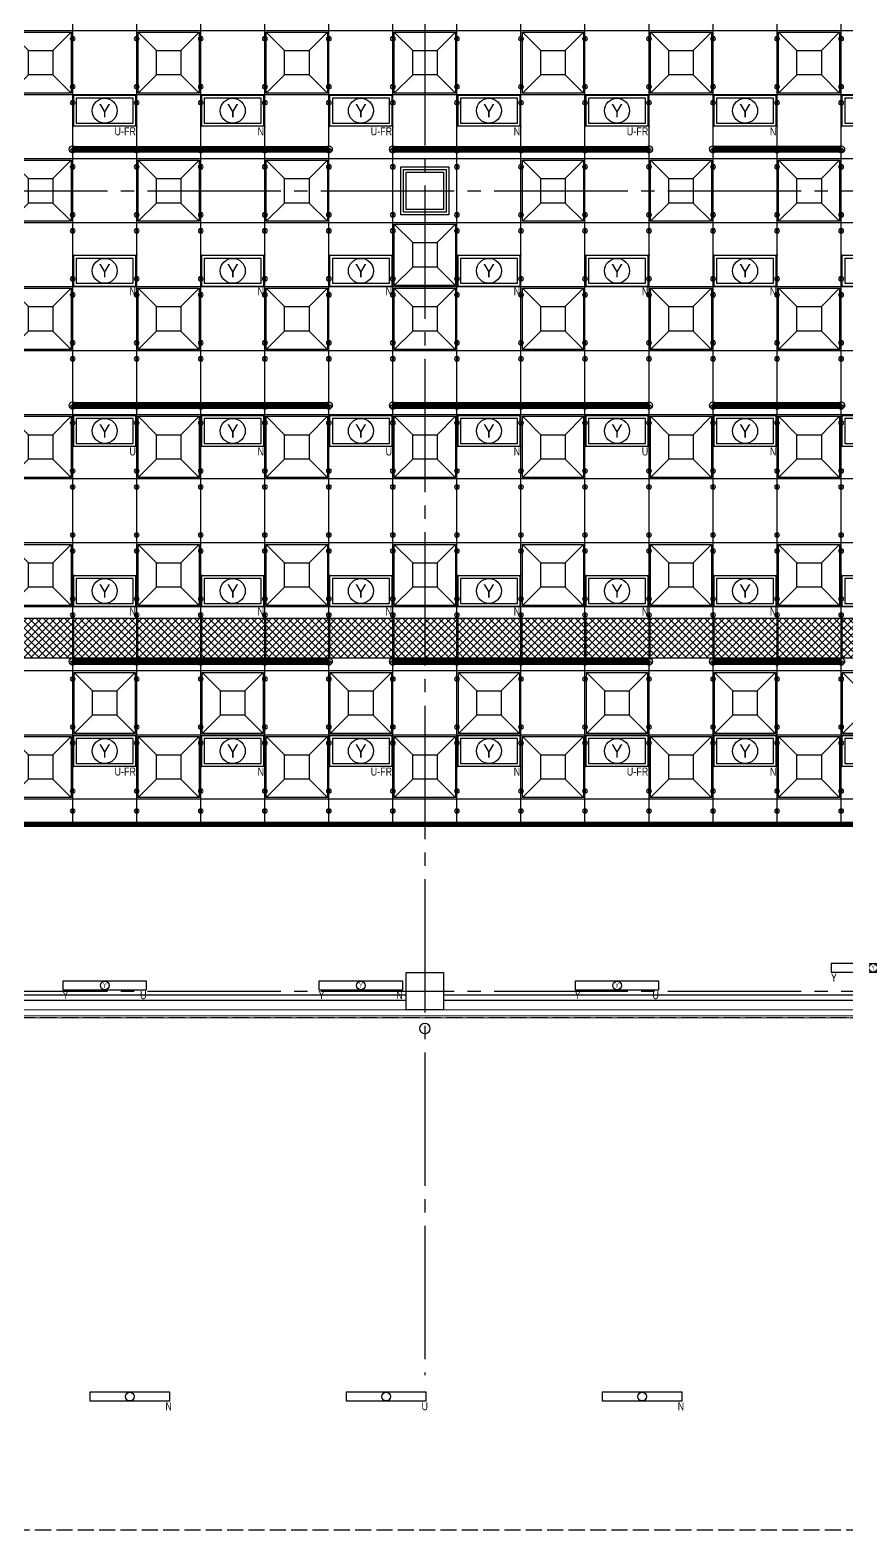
# Model space of a CAD drawing. Extents: x -17313 to 41501, y -1010 to 11880.
# Drawn here: x 9460 to 10991, y -1010 to 1801 of the extents above; entities that cross this region are included whole.
import ezdxf
from ezdxf.enums import TextEntityAlignment as Align

# ---------------------------------------------------------------- set-up
doc = ezdxf.new("R2010")
doc.units = 0
doc.header["$LTSCALE"] = 100
doc.linetypes.add('X-S-FAB-L10$0$COL-CEN-LIN', pattern=[3.25, 2.5, -0.25, 0.25, -0.25])
doc.linetypes.add('X-S-FAB-L10$0$HIDDEN', pattern=[0.4, 0.3, -0.1])
for name, color, linetype in [('0-xref', 8, 'Continuous'), ('188K-SM-03-F10-ARCH-CEIL-Y2257103$0$K-CEIL-4.2', 8, 'Continuous'), ('188K-SM-03-F10-ARCH-CEIL-Y2257103$0$K-CEIL-4.2-AREA', 8, 'Continuous'), ('188K-SM-03-F10-ARCH-PA-Y2257103$0$K-P1S-4.2-單抗', 53, 'Continuous'), ('188K-SM-03-F10-ARCH-PA-Y2257103$0$K-岩棉 2hr 7.5-非抗', 53, 'Continuous'), ('188K-SM-06-F10-ELEC-LIGHT-Y2257103$0$E-LIGHT(W)-N', 253, 'Continuous'), ('188K-SM-06-F10-ELEC-LIGHT-Y2257103$0$E-LIGHT(W)-U XLPE', 253, 'Continuous'), ('188K-SM-06-F10-ELEC-LIGHT-Y2257103$0$E-LIGHT(Y)-N', 253, 'Continuous'), ('188K-SM-06-F10-ELEC-LIGHT-Y2257103$0$E-LIGHT(Y)-U FR', 253, 'Continuous'), ('188K-SM-06-F10-ELEC-LIGHT-Y2257103$0$E-LIGHT(Y)-U XLPE', 253, 'Continuous'), ('188K-SM-06-F10-HVAC-FFU-Y2257103$0$AC-FFU-ULPA+化學濾網-', 254, 'Continuous'), ('188K-SM-07-F15-ARCH-CATW-Y2257103$0$K-安全母索', 6, 'Continuous'), ('188K-SM-07-F15-ARCH-CATW-Y2257103$0$K-扶手', 160, 'Continuous'), ('188K-SM-07-F15-ARCH-CATW-Y2257103$0$K-貓道板-主走道', 171, 'Continuous'), ('X-S-FAB-L10$0$0-DIM-TXT', 8, 'Continuous'), ('X-S-FAB-L10$0$A-OBJE-MEP', 8, 'Continuous'), ('X-S-FAB-L10$0$A-WALL-EX', 8, 'Continuous'), ('X-S-FAB-L10$0$BLOCK', 8, 'Continuous'), ('X-S-FAB-L10$0$CCL', 8, 'X-S-FAB-L10$0$COL-CEN-LIN'), ('X-S-FAB-L10$0$COL-S', 8, 'Continuous'), ('X-S-FAB-L10$0$HID', 8, 'X-S-FAB-L10$0$HIDDEN')]:
    doc.layers.add(name, color=color, linetype=linetype)
doc.layers.add('188K-SM-03-F10-ARCH-CEIL-Y2257103$0$K-吊點-標準', color=8, linetype='Continuous', lineweight=9)
doc.layers.add('188K-SM-06-F10-ELEC-LIGHT-Y2257103$0$Defpoints-CAS', color=253, linetype='Continuous', plot=False)
doc.styles.add('188K-SM-06-F10-ELEC-LIGHT-Y2257103$0$AE', font='isocp.shx', dxfattribs={"bigfont": 'chineset.shx'})
doc.styles.add('188K-SM-06-F10-ELEC-LIGHT-Y2257103$0$Standard', font='arial.ttf')
doc.styles.add('188K-SM-06-F10-ELEC-LIGHT-Y2257103$0$xCI-5-F20-03-燈具$0$Standard', font='')
doc.styles.add('X-S-FAB-L10$0$CHINA', font='simplex.shx', dxfattribs={"width": 0.75, "bigfont": 'chineset.shx'})
doc.styles.add('X-S-FAB-L10$0$Standard', font='', dxfattribs={"width": 0.8})
doc.styles.add('X-S-FAB-L10$0$TG_NOTE_TEXT', font='simplex.shx', dxfattribs={"width": 0.75, "bigfont": 'chineset.shx'})
doc.styles.get('188K-SM-06-F10-ELEC-LIGHT-Y2257103$0$xCI-5-F20-03-燈具$0$Standard').set_extended_font_data('PMingLiU')
doc.styles.get('X-S-FAB-L10$0$Standard').set_extended_font_data('Microsoft JhengHei')
doc.linetypes.add('188K-SM-07-F15-ARCH-CATW-Y2257103$0$FENCELINE1', pattern='A,6.35,-2.54,[133,ltypeshp.shx,S=2.54,R=0,X=-2.54,Y=0],-2.54,25.4', length=36.83)

# ---------------------------------------------------------------- blocks, each defined once
blk = doc.blocks.new('X-S-FAB-L10$0$FAB2-L05')
at = {"layer": 'X-S-FAB-L10$0$CCL'}
for p, q in [((-15960, 11005), (-15960, 0)), ((-26880, 2220), (1210, 2220)), ((-26880, 720), (1210, 720))]:
    blk.add_line(p, q, dxfattribs=at)
at = {"layer": 'X-S-FAB-L10$0$COL-S'}
for points in [[(-15995, 2255), (-15925, 2255), (-15925, 2185), (-15995, 2185)], [(-15995, 755), (-15925, 755), (-15925, 685), (-15995, 685)]]:
    blk.add_lwpolyline(points, close=True, dxfattribs=at)
blk = doc.blocks.new('X-S-FAB-L10')
at = {"layer": 'X-S-FAB-L10$0$A-OBJE-MEP', "lineweight": 0, "flags": 128}
blk.add_lwpolyline([(10209.5, -70, 1), (10190.5, -70, 1)], format="xyb", close=True, dxfattribs=at)
at = {"layer": 'X-S-FAB-L10$0$A-OBJE-MEP', "lineweight": 0}
blk.add_circle((10200, -70), 10, dxfattribs=at)
at = {"layer": 'X-S-FAB-L10$0$A-WALL-EX', "lineweight": 0}
blk.add_line((12670, -46.5), (7705, -46.5), dxfattribs=at)
at = {"layer": 'X-S-FAB-L10$0$A-WALL-EX', "lineweight": 0, "flags": 128}
for points in [[(12673.5, -35), (7705, -35)], [(7705, -50), (12670, -50)], [(7705, -50), (12670, -50)], [(7705, -50), (12670, -50)], [(7705, -50), (12670, -50)], [(7705, -50), (12670, -50)], [(7705, -50), (12670, -50)], [(7705, -50), (12670, -50)], [(7705, -50), (12670, -50)]]:
    blk.add_lwpolyline(points, dxfattribs=at)
at = {"layer": 'X-S-FAB-L10$0$COL-S'}
for p, q in [((10165, 1535), (10235, 1535)), ((10165, 1465), (10165, 1535)), ((10235, 1535), (10235, 1465)), ((10235, 1465), (10165, 1465)), ((10165, 35), (10235, 35)), ((10165, -35), (10165, 35)), ((10235, 35), (10235, -35)), ((10235, -35), (10165, -35))]:
    blk.add_line(p, q, dxfattribs=at)
at = {"layer": 'X-S-FAB-L10$0$HID'}
for p, q in [((12670, -50), (7705, -50)), ((2509.4, -1010), (17209, -1010))]:
    blk.add_line(p, q, dxfattribs=at)
at = {"layer": 'X-S-FAB-L10$0$BLOCK'}
blk.add_blockref('X-S-FAB-L10$0$FAB2-L05', (26160, -720), dxfattribs=at)
at = {"style": 'X-S-FAB-L10$0$TG_NOTE_TEXT', "width": 0.5, "flags": 1}
for p in [(7463.3, 9020), (18268.3, 8649), (11197.8, 4800.2), (16485.8, 4800.2), (25420.3, 2635), (13360, 320, 0), (7463.3, -33.3)]:
    blk.add_attdef('WH', text='', height=20, dxfattribs=at).set_placement(p, align=Align.BOTTOM_LEFT)
at = {"width": 0.5}
for style, p in [('X-S-FAB-L10$0$TG_NOTE_TEXT', (7585, 9020)), ('X-S-FAB-L10$0$TG_NOTE_TEXT', (18390, 8649)), ('X-S-FAB-L10$0$TG_NOTE_TEXT', (11117.5, 4813.5)), ('X-S-FAB-L10$0$TG_NOTE_TEXT', (16607.5, 4813.5)), ('X-S-FAB-L10$0$TG_NOTE_TEXT', (25350, 2635)), ('X-S-FAB-L10$0$Standard', (13129.4, 325, 0)), ('X-S-FAB-L10$0$TG_NOTE_TEXT', (7585, -20))]:
    blk.add_attdef('DESC', text='', height=10, dxfattribs=dict(at, style=style)).set_placement(p, align=Align.BOTTOM_LEFT)
for tag, style, p in [('TYPE', 'X-S-FAB-L10$0$TG_NOTE_TEXT', (7619.3, 9020)), ('NO', 'X-S-FAB-L10$0$TG_NOTE_TEXT', (7650.1, 9020)), ('TYPE', 'X-S-FAB-L10$0$TG_NOTE_TEXT', (18424.2, 8649)), ('NO', 'X-S-FAB-L10$0$TG_NOTE_TEXT', (18455, 8649)), ('NO', 'X-S-FAB-L10$0$TG_NOTE_TEXT', (11088.6, 4813.5)), ('TYPE', 'X-S-FAB-L10$0$TG_NOTE_TEXT', (11151.8, 4813.5)), ('TYPE', 'X-S-FAB-L10$0$TG_NOTE_TEXT', (16641.8, 4813.5)), ('NO', 'X-S-FAB-L10$0$TG_NOTE_TEXT', (16672.6, 4813.5)), ('NO', 'X-S-FAB-L10$0$TG_NOTE_TEXT', (25313, 2635)), ('TYPE', 'X-S-FAB-L10$0$TG_NOTE_TEXT', (25350, 2635)), ('NO', 'X-S-FAB-L10$0$Standard', (13100, 320, 0)), ('TYPE', 'X-S-FAB-L10$0$Standard', (13129.4, 320, 0)), ('TYPE', 'X-S-FAB-L10$0$TG_NOTE_TEXT', (7619.3, -20)), ('NO', 'X-S-FAB-L10$0$TG_NOTE_TEXT', (7650.1, -20))]:
    blk.add_attdef(tag, text='', height=10, dxfattribs=dict(at, style=style)).set_placement(p, align=Align.BOTTOM_RIGHT)
at = {"style": 'X-S-FAB-L10$0$TG_NOTE_TEXT', "width": 0.5, "flags": 1}
for rotation, p in [(180, (43, 7480)), (180, (943, 7480)), (90, (24310, 3717.8)), (270, (17080, 1711.7))]:
    blk.add_attdef('WH', text='', height=20, rotation=rotation, dxfattribs=at).set_placement(p, align=Align.BOTTOM_LEFT)
at = {"width": 0.5}
for rotation, style, p in [(180, 'X-S-FAB-L10$0$Standard', (317.6, 7480)), (180, 'X-S-FAB-L10$0$Standard', (1217.6, 7480)), (90, 'X-S-FAB-L10$0$TG_NOTE_TEXT', (24310, 3647.5)), (270, 'X-S-FAB-L10$0$TG_NOTE_TEXT', (17080, 1605))]:
    blk.add_attdef('DESC', text='', height=10, rotation=rotation, dxfattribs=dict(at, style=style)).set_placement(p, align=Align.BOTTOM_LEFT)
for tag, rotation, style, p in [('TYPE', 180, 'X-S-FAB-L10$0$Standard', (317.6, 7480)), ('NO', 180, 'X-S-FAB-L10$0$Standard', (347, 7480)), ('TYPE', 180, 'X-S-FAB-L10$0$Standard', (1217.6, 7480)), ('NO', 180, 'X-S-FAB-L10$0$Standard', (1247, 7480)), ('TYPE', 90, 'X-S-FAB-L10$0$TG_NOTE_TEXT', (24310, 3647.5)), ('NO', 90, 'X-S-FAB-L10$0$TG_NOTE_TEXT', (24310, 3610.5)), ('TYPE', 270, 'X-S-FAB-L10$0$TG_NOTE_TEXT', (17080, 1605)), ('NO', 270, 'X-S-FAB-L10$0$TG_NOTE_TEXT', (17080, 1573))]:
    blk.add_attdef(tag, text='', height=10, rotation=rotation, dxfattribs=dict(at, style=style)).set_placement(p, align=Align.BOTTOM_RIGHT)
at = {"layer": 'X-S-FAB-L10$0$0-DIM-TXT', "style": 'X-S-FAB-L10$0$CHINA', "width": 0.75}
for p in [(667.4, 7855.1, -2689.4), (22627.4, 6728.8), (25644.7, 6728.8), (24778.8, 5569.1), (1118.3, 4980), (417.8, 4594.6), (23874.8, 4355), (22927.4, 4330.1), (23749.9, 3901.4), (417.8, 3765.2), (1118.3, 3730), (417.8, 3115.8), (536.9, 2227.8), (16909, 1782.7), (888.4, 880.5), (16977.4, 750), (18878.8, 750), (25641.2, 553.2), (21364, 526.9)]:
    blk.add_attdef('HIG', text='', height=80, dxfattribs=at).set_placement(p, align=Align.MIDDLE_LEFT)
blk = doc.blocks.new('188K-SM-03-F10-ARCH-CEIL-Y2257103$0$A$C2CA95053')
h = blk.add_hatch(color=256)
edge = h.paths.add_edge_path()
edge.add_arc((0, 0), 0.5, 0, 360)
for p, q in [((3.2, 3.2), (-3.2, -3.2)), ((3.2, -3.2), (-3.2, 3.2))]:
    blk.add_line(p, q)
blk.add_lwpolyline([(-1.6, 2.5), (-1.6, -2.5), (1.6, -2.5), (1.6, 2.5)], close=True)
for radius in [4.5, 0.5]:
    blk.add_circle((0, 0), radius)
blk = doc.blocks.new('188K-SM-03-F10-ARCH-CEIL-Y2257103$0$天花板吊點-附調整片 - 3_8_螺桿吊架 100 mm 高調整片-V1-1FL')
blk.add_blockref('188K-SM-03-F10-ARCH-CEIL-Y2257103$0$A$C2CA95053', (0, 0))
blk = doc.blocks.new('188K-SM-03-F10-ARCH-CEIL-Y2257103')
at = {"layer": '188K-SM-03-F10-ARCH-CEIL-Y2257103$0$K-CEIL-4.2'}
for p, q in [((9540, 312.7), (9540, 8632.2)), ((9660, 312.7), (9660, 8632.2)), ((9780, 312.7), (9780, 8632.2)), ((9900, 312.7), (9900, 8632.2)), ((10020, 312.7), (10020, 8632.2)), ((10140, 312.7), (10140, 8632.2)), ((10260, 312.7), (10260, 8632.2)), ((10380, 312.7), (10380, 8632.2)), ((10500, 312.7), (10500, 8632.2)), ((10620, 312.7), (10620, 8632.2)), ((10740, 312.7), (10740, 8632.2)), ((10860, 312.7), (10860, 8632.2)), ((10980, 312.7), (10980, 8632.2)), ((16747.2, 1800), (1847.7, 1800)), ((16747.2, 1680), (1847.7, 1680)), ((16747.2, 1560), (1847.7, 1560)), ((16747.2, 1440), (1847.7, 1440)), ((16747.2, 1320), (1847.7, 1320)), ((16747.2, 1200), (1847.7, 1200)), ((16747.2, 1080), (1847.7, 1080)), ((16747.2, 960), (1847.7, 960)), ((16747.2, 840), (1847.7, 840)), ((16747.2, 720), (1847.7, 720)), ((16747.2, 600), (1847.7, 600)), ((16747.2, 480), (1847.7, 480)), ((16747.2, 360), (1847.7, 360))]:
    blk.add_line(p, q, dxfattribs=at)
at = {"layer": '188K-SM-03-F10-ARCH-CEIL-Y2257103$0$K-CEIL-4.2-AREA', "elevation": 0}
blk.add_lwpolyline([(24297.2, 2067.7), (16747.2, 2067.7), (16747.2, 312.7), (14882.2, 312.7), (14882.2, 42.7), (14157.7, 42.7), (14157.7, 312.7), (1847.7, 312.7), (1847.7, 8305.8), (1767.7, 8305.8), (1767.7, 8632.2), (17592.2, 8632.2), (17592.2, 8626.2), (18934.7, 8626.2), (18934.7, 8592.2), (19317.2, 8592.2), (19317.2, 7537.7), (19282.2, 7537.7), (19282.2, 7462.2), (19317.2, 7462.2), (19317.2, 7317.2), (21180, 7317.2)], dxfattribs=at)
at = {"layer": '188K-SM-03-F10-ARCH-CEIL-Y2257103$0$K-CEIL-4.2-AREA'}
blk.add_lwpolyline([(10165, 1535), (10235, 1535), (10235, 1465), (10165, 1465)], close=True, dxfattribs=at)
at = {"layer": '188K-SM-03-F10-ARCH-CEIL-Y2257103$0$K-吊點-標準', "color": 170, "lineweight": 18, "rotation": 179.9999999999997}
for p in [(9540, 1785), (9660, 1785), (9780, 1785), (9900, 1785), (10020, 1785), (10140, 1785), (10260, 1785), (10380, 1785), (10500, 1785), (10620, 1785), (10740, 1785), (10860, 1785), (10980, 1785), (9540, 1695), (9660, 1695), (9780, 1695), (9900, 1695), (10020, 1695), (10140, 1695), (10260, 1695), (10380, 1695), (10500, 1695), (10620, 1695), (10740, 1695), (10860, 1695), (10980, 1695), (9540, 1665), (9660, 1665), (9780, 1665), (9900, 1665), (10020, 1665), (10140, 1665), (10260, 1665), (10380, 1665), (10500, 1665), (10620, 1665), (10740, 1665), (10860, 1665), (10980, 1665), (9540, 1575), (9660, 1575), (9780, 1575), (9900, 1575), (10020, 1575), (10140, 1575), (10260, 1575), (10380, 1575), (10500, 1575), (10620, 1575), (10740, 1575), (10860, 1575), (10980, 1575), (9540, 1545), (9660, 1545), (9780, 1545), (9900, 1545), (10020, 1545), (10140, 1545), (10260, 1545), (10380, 1545), (10500, 1545), (10620, 1545), (10740, 1545), (10860, 1545), (10980, 1545), (9540, 1455), (9660, 1455), (9780, 1455), (9900, 1455), (10020, 1455), (10140, 1455), (10260, 1455), (10380, 1455), (10500, 1455), (10620, 1455), (10740, 1455), (10860, 1455), (10980, 1455), (9540, 1425), (9660, 1425), (9780, 1425), (9900, 1425), (10020, 1425), (10140, 1425), (10260, 1425), (10380, 1425), (10500, 1425), (10620, 1425), (10740, 1425), (10860, 1425), (10980, 1425), (9540, 1335), (9660, 1335), (9780, 1335), (9900, 1335), (10020, 1335), (10140, 1335), (10260, 1335), (10380, 1335), (10500, 1335), (10620, 1335), (10740, 1335), (10860, 1335), (10980, 1335), (9540, 1305), (9660, 1305), (9780, 1305), (9900, 1305), (10020, 1305), (10140, 1305), (10260, 1305), (10380, 1305), (10500, 1305), (10620, 1305), (10740, 1305), (10860, 1305), (10980, 1305), (9540, 1215), (9660, 1215), (9780, 1215), (9900, 1215), (10020, 1215), (10140, 1215), (10260, 1215), (10380, 1215), (10500, 1215), (10620, 1215), (10740, 1215), (10860, 1215), (10980, 1215), (9540, 1185), (9660, 1185), (9780, 1185), (9900, 1185), (10020, 1185), (10140, 1185), (10260, 1185), (10380, 1185), (10500, 1185), (10620, 1185), (10740, 1185), (10860, 1185), (10980, 1185), (9540, 1095), (9660, 1095), (9780, 1095), (9900, 1095), (10020, 1095), (10140, 1095), (10260, 1095), (10380, 1095), (10500, 1095), (10620, 1095), (10740, 1095), (10860, 1095), (10980, 1095), (9540, 1065), (9660, 1065), (9780, 1065), (9900, 1065), (10020, 1065), (10140, 1065), (10260, 1065), (10380, 1065), (10500, 1065), (10620, 1065), (10740, 1065), (10860, 1065), (10980, 1065), (9540, 975), (9660, 975), (9780, 975), (9900, 975), (10020, 975), (10140, 975), (10260, 975), (10380, 975), (10500, 975), (10620, 975), (10740, 975), (10860, 975), (10980, 975), (9540, 945), (9660, 945), (9780, 945), (9900, 945), (10020, 945), (10140, 945), (10260, 945), (10380, 945), (10500, 945), (10620, 945), (10740, 945), (10860, 945), (10980, 945), (9540, 855), (9660, 855), (9780, 855), (9900, 855), (10020, 855), (10140, 855), (10260, 855), (10380, 855), (10500, 855), (10620, 855), (10740, 855), (10860, 855), (10980, 855), (9540, 825), (9660, 825), (9780, 825), (9900, 825), (10020, 825), (10140, 825), (10260, 825), (10380, 825), (10500, 825), (10620, 825), (10740, 825), (10860, 825), (10980, 825), (9540, 735), (9660, 735), (9780, 735), (9900, 735), (10020, 735), (10140, 735), (10260, 735), (10380, 735), (10500, 735), (10620, 735), (10740, 735), (10860, 735), (10980, 735), (9540, 705), (9660, 705), (9780, 705), (9900, 705), (10020, 705), (10140, 705), (10260, 705), (10380, 705), (10500, 705), (10620, 705), (10740, 705), (10860, 705), (10980, 705), (9540, 615), (9660, 615), (9780, 615), (9900, 615), (10020, 615), (10140, 615), (10260, 615), (10380, 615), (10500, 615), (10620, 615), (10740, 615), (10860, 615), (10980, 615), (9540, 585), (9660, 585), (9780, 585), (9900, 585), (10020, 585), (10140, 585), (10260, 585), (10380, 585), (10500, 585), (10620, 585), (10740, 585), (10860, 585), (10980, 585), (9540, 495), (9660, 495), (9780, 495), (9900, 495), (10020, 495), (10140, 495), (10260, 495), (10380, 495), (10500, 495), (10620, 495), (10740, 495), (10860, 495), (10980, 495), (9540, 465), (9660, 465), (9780, 465), (9900, 465), (10020, 465), (10140, 465), (10260, 465), (10380, 465), (10500, 465), (10620, 465), (10740, 465), (10860, 465), (10980, 465), (9540, 375), (9660, 375), (9780, 375), (9900, 375), (10020, 375), (10140, 375), (10260, 375), (10380, 375), (10500, 375), (10620, 375), (10740, 375), (10860, 375), (10980, 375), (9540, 337.7, 0), (9660, 337.7, 0), (9780, 337.7, 0), (9900, 337.7, 0), (10020, 337.7, 0), (10140, 337.7, 0), (10260, 337.7, 0), (10380, 337.7, 0), (10500, 337.7, 0), (10620, 337.7, 0), (10740, 337.7, 0), (10860, 337.7, 0), (10980, 337.7, 0)]:
    blk.add_blockref('188K-SM-03-F10-ARCH-CEIL-Y2257103$0$天花板吊點-附調整片 - 3_8_螺桿吊架 100 mm 高調整片-V1-1FL', p, dxfattribs=at)
blk = doc.blocks.new('188K-SM-06-F10-HVAC-FFU-Y2257103$0$H-FFU-ULPA+化濾')
for p, q in [((-82.9, 82.9), (-117.2, 117.3)), ((-37.1, 82.9), (-2.7, 117.3)), ((-117.2, 2.8), (-82.9, 37.1)), ((-2.7, 2.8), (-37.1, 37.1))]:
    blk.add_line(p, q)
for points in [[(-2.7, 2.8), (-2.7, 117.3), (-117.2, 117.3), (-117.2, 2.8)], [(-37.1, 37.1), (-37.1, 82.9), (-82.9, 82.9), (-82.9, 37.1)]]:
    blk.add_lwpolyline(points, close=True)
blk = doc.blocks.new('188K-SM-06-F10-HVAC-FFU-Y2257103')
at = {"layer": '188K-SM-06-F10-HVAC-FFU-Y2257103$0$AC-FFU-ULPA+化學濾網-', "xscale": -1}
for p in [(9420, 1680), (9660, 1680), (9900, 1680), (10140, 1680), (10380, 1680), (10620, 1680), (10860, 1680), (9420, 1440), (9660, 1440), (9900, 1440), (10380, 1440), (10620, 1440), (10860, 1440), (10140, 1320), (9420, 1200), (9660, 1200), (9900, 1200), (10140, 1200), (10380, 1200), (10620, 1200), (10860, 1200), (9420, 960), (9660, 960), (9900, 960), (10140, 960), (10380, 960), (10620, 960), (10860, 960), (9420, 720), (9660, 720), (9900, 720), (10140, 720), (10380, 720), (10620, 720), (10860, 720), (9540, 480), (9780, 480), (10020, 480), (10260, 480), (10500, 480), (10740, 480), (10980, 480), (9420, 360), (9660, 360), (9900, 360), (10140, 360), (10380, 360), (10620, 360), (10860, 360)]:
    blk.add_blockref('188K-SM-06-F10-HVAC-FFU-Y2257103$0$H-FFU-ULPA+化濾', p, dxfattribs=at)
blk = doc.blocks.new('188K-SM-06-F10-ELEC-LIGHT-Y2257103$0$防塵防水燈(黃光)-CAS')
at = {"ltscale": 600}
blk.add_lwpolyline([(-78.5, -8.1), (78.5, -8.1), (78.5, 8.1), (-78.5, 8.1)], close=True, dxfattribs=at)
blk.add_circle((0, 0), 8.1, dxfattribs=at)
at = {"style": '188K-SM-06-F10-ELEC-LIGHT-Y2257103$0$AE', "width": 0.7}
blk.add_text('Y', height=10, dxfattribs=at).set_placement((0, 0), align=Align.MIDDLE)
at = {"style": '188K-SM-06-F10-ELEC-LIGHT-Y2257103$0$Standard', "width": 0.8}
for s, p in [('Y', (-68, -18.1)), ('N', (78.5, -18.1))]:
    blk.add_text(s, height=15, dxfattribs=at).set_placement(p, align=Align.MIDDLE_RIGHT)
blk = doc.blocks.new('*U334')
at = {"ltscale": 600}
blk.add_lwpolyline([(-78.5, -8.1), (78.5, -8.1), (78.5, 8.1), (-78.5, 8.1)], close=True, dxfattribs=at)
blk.add_circle((0, 0), 8.1, dxfattribs=at)
at = {"style": '188K-SM-06-F10-ELEC-LIGHT-Y2257103$0$AE', "width": 0.7}
blk.add_text('Y', height=10, dxfattribs=at).set_placement((0, 0), align=Align.MIDDLE)
at = {"style": '188K-SM-06-F10-ELEC-LIGHT-Y2257103$0$Standard', "width": 0.8}
for s, p in [('Y', (-68, -18.1)), ('U', (78.5, -18.1))]:
    blk.add_text(s, height=15, dxfattribs=at).set_placement(p, align=Align.MIDDLE_RIGHT)
blk = doc.blocks.new('*U261')
at = {"ltscale": 600}
blk.add_lwpolyline([(75, 8.1), (-75, 8.1), (-75, -8.1), (75, -8.1)], close=True, dxfattribs=at)
blk.add_circle((0, 0), 8.1, dxfattribs=at)
at = {"style": '188K-SM-06-F10-ELEC-LIGHT-Y2257103$0$Standard', "width": 0.8}
blk.add_text('N', height=15, rotation=360, dxfattribs=at).set_placement((78.5, -18.1), align=Align.MIDDLE_RIGHT)
blk = doc.blocks.new('*U262')
at = {"ltscale": 600}
blk.add_lwpolyline([(-75, -8.1), (75, -8.1), (75, 8.1), (-75, 8.1)], close=True, dxfattribs=at)
blk.add_circle((0, 0), 8.1, dxfattribs=at)
at = {"style": '188K-SM-06-F10-ELEC-LIGHT-Y2257103$0$Standard', "width": 0.8}
blk.add_text('U', height=15, rotation=360, dxfattribs=at).set_placement((78.5, -18.1), align=Align.MIDDLE_RIGHT)
blk = doc.blocks.new('*U247')
for p, q in [((58.5, 28.5), (-58.5, 28.5)), ((-58.5, 28.5), (-58.5, -28.5)), ((58.5, -28.5), (58.5, 28.5)), ((53.4, 23.4), (-53.4, 23.4)), ((-53.4, 23.4), (-53.4, -23.4)), ((53.4, -23.4), (53.4, 23.4)), ((-53.4, -23.4), (53.4, -23.4)), ((-58.5, -28.5), (58.5, -28.5))]:
    blk.add_line(p, q)
blk.add_circle((0, 0), 23.4)
at = {"layer": '188K-SM-06-F10-ELEC-LIGHT-Y2257103$0$Defpoints-CAS'}
for p in [(-60, 30), (-60, 30), (60, 30), (-60, -30), (60, -30)]:
    blk.add_point(p, dxfattribs=at)
at = {"style": '188K-SM-06-F10-ELEC-LIGHT-Y2257103$0$xCI-5-F20-03-燈具$0$Standard'}
blk.add_text('Y', height=25, dxfattribs=at).set_placement((0, 0), align=Align.MIDDLE)
at = {"style": '188K-SM-06-F10-ELEC-LIGHT-Y2257103$0$Standard', "width": 0.8}
blk.add_text('U-FR', height=15, rotation=360, dxfattribs=at).set_placement((58.5, -38.5), align=Align.MIDDLE_RIGHT)
blk = doc.blocks.new('188K-SM-06-F10-ELEC-LIGHT-Y2257103$0$背掀式無塵室燈具(黃光)-CAS')
at = {"color": 0}
for p, q in [((53.4, 23.4), (-53.4, 23.4)), ((-53.4, 23.4), (-53.4, -23.4)), ((53.4, -23.4), (53.4, 23.4)), ((-53.4, -23.4), (53.4, -23.4))]:
    blk.add_line(p, q, dxfattribs=at)
blk.add_lwpolyline([(-58.5, -28.5), (58.5, -28.5), (58.5, 28.5), (-58.5, 28.5)], close=True, dxfattribs=at)
blk.add_circle((0, 0), 23.4, dxfattribs=at)
at = {"layer": '188K-SM-06-F10-ELEC-LIGHT-Y2257103$0$Defpoints-CAS'}
for p in [(-60, 30), (-60, 30), (60, 30), (-60, -30), (60, -30)]:
    blk.add_point(p, dxfattribs=at)
at = {"color": 0, "style": '188K-SM-06-F10-ELEC-LIGHT-Y2257103$0$xCI-5-F20-03-燈具$0$Standard'}
blk.add_text('Y', height=25, dxfattribs=at).set_placement((0, 0), align=Align.MIDDLE)
at = {"style": '188K-SM-06-F10-ELEC-LIGHT-Y2257103$0$Standard', "width": 0.8}
blk.add_text('N', height=15, rotation=360, dxfattribs=at).set_placement((58.5, -38.5), align=Align.MIDDLE_RIGHT)
blk = doc.blocks.new('*U246')
for p, q in [((58.5, 28.5), (-58.5, 28.5)), ((-58.5, 28.5), (-58.5, -28.5)), ((58.5, -28.5), (58.5, 28.5)), ((53.4, 23.4), (-53.4, 23.4)), ((-53.4, 23.4), (-53.4, -23.4)), ((53.4, -23.4), (53.4, 23.4)), ((-53.4, -23.4), (53.4, -23.4)), ((-58.5, -28.5), (58.5, -28.5))]:
    blk.add_line(p, q)
blk.add_circle((0, 0), 23.4)
at = {"layer": '188K-SM-06-F10-ELEC-LIGHT-Y2257103$0$Defpoints-CAS'}
for p in [(-60, 30), (-60, 30), (60, 30), (-60, -30), (60, -30)]:
    blk.add_point(p, dxfattribs=at)
at = {"style": '188K-SM-06-F10-ELEC-LIGHT-Y2257103$0$xCI-5-F20-03-燈具$0$Standard'}
blk.add_text('Y', height=25, dxfattribs=at).set_placement((0, 0), align=Align.MIDDLE)
at = {"style": '188K-SM-06-F10-ELEC-LIGHT-Y2257103$0$Standard', "width": 0.8}
blk.add_text('U', height=15, rotation=360, dxfattribs=at).set_placement((58.5, -38.5), align=Align.MIDDLE_RIGHT)
blk = doc.blocks.new('188K-SM-06-F10-ELEC-LIGHT-Y2257103')
at = {"layer": '188K-SM-06-F10-ELEC-LIGHT-Y2257103$0$E-LIGHT(W)-N'}
for p in [(9647.3, -760, 0), (10607.3, -760, 0)]:
    blk.add_blockref('*U261', p, dxfattribs=at)
at = {"layer": '188K-SM-06-F10-ELEC-LIGHT-Y2257103$0$E-LIGHT(W)-U XLPE'}
blk.add_blockref('*U262', (10127.3, -760, 0), dxfattribs=at)
at = {"layer": '188K-SM-06-F10-ELEC-LIGHT-Y2257103$0$E-LIGHT(Y)-N'}
for name, p in [('188K-SM-06-F10-ELEC-LIGHT-Y2257103$0$背掀式無塵室燈具(黃光)-CAS', (9840, 1650)), ('188K-SM-06-F10-ELEC-LIGHT-Y2257103$0$背掀式無塵室燈具(黃光)-CAS', (10320, 1650)), ('188K-SM-06-F10-ELEC-LIGHT-Y2257103$0$背掀式無塵室燈具(黃光)-CAS', (10800, 1650)), ('188K-SM-06-F10-ELEC-LIGHT-Y2257103$0$背掀式無塵室燈具(黃光)-CAS', (9600, 1350)), ('188K-SM-06-F10-ELEC-LIGHT-Y2257103$0$背掀式無塵室燈具(黃光)-CAS', (9840, 1350)), ('188K-SM-06-F10-ELEC-LIGHT-Y2257103$0$背掀式無塵室燈具(黃光)-CAS', (10080, 1350)), ('188K-SM-06-F10-ELEC-LIGHT-Y2257103$0$背掀式無塵室燈具(黃光)-CAS', (10320, 1350)), ('188K-SM-06-F10-ELEC-LIGHT-Y2257103$0$背掀式無塵室燈具(黃光)-CAS', (10560, 1350)), ('188K-SM-06-F10-ELEC-LIGHT-Y2257103$0$背掀式無塵室燈具(黃光)-CAS', (10800, 1350)), ('188K-SM-06-F10-ELEC-LIGHT-Y2257103$0$背掀式無塵室燈具(黃光)-CAS', (11040, 1350)), ('188K-SM-06-F10-ELEC-LIGHT-Y2257103$0$背掀式無塵室燈具(黃光)-CAS', (9840, 1050)), ('188K-SM-06-F10-ELEC-LIGHT-Y2257103$0$背掀式無塵室燈具(黃光)-CAS', (10320, 1050)), ('188K-SM-06-F10-ELEC-LIGHT-Y2257103$0$背掀式無塵室燈具(黃光)-CAS', (10800, 1050)), ('188K-SM-06-F10-ELEC-LIGHT-Y2257103$0$背掀式無塵室燈具(黃光)-CAS', (9600, 750)), ('188K-SM-06-F10-ELEC-LIGHT-Y2257103$0$背掀式無塵室燈具(黃光)-CAS', (9840, 750)), ('188K-SM-06-F10-ELEC-LIGHT-Y2257103$0$背掀式無塵室燈具(黃光)-CAS', (10080, 750)), ('188K-SM-06-F10-ELEC-LIGHT-Y2257103$0$背掀式無塵室燈具(黃光)-CAS', (10320, 750)), ('188K-SM-06-F10-ELEC-LIGHT-Y2257103$0$背掀式無塵室燈具(黃光)-CAS', (10560, 750)), ('188K-SM-06-F10-ELEC-LIGHT-Y2257103$0$背掀式無塵室燈具(黃光)-CAS', (10800, 750)), ('188K-SM-06-F10-ELEC-LIGHT-Y2257103$0$背掀式無塵室燈具(黃光)-CAS', (11040, 750)), ('188K-SM-06-F10-ELEC-LIGHT-Y2257103$0$背掀式無塵室燈具(黃光)-CAS', (9840, 450)), ('188K-SM-06-F10-ELEC-LIGHT-Y2257103$0$背掀式無塵室燈具(黃光)-CAS', (10320, 450)), ('188K-SM-06-F10-ELEC-LIGHT-Y2257103$0$背掀式無塵室燈具(黃光)-CAS', (10800, 450)), ('188K-SM-06-F10-ELEC-LIGHT-Y2257103$0$防塵防水燈(黃光)-CAS', (11040, 43.6, 0)), ('188K-SM-06-F10-ELEC-LIGHT-Y2257103$0$防塵防水燈(黃光)-CAS', (10080, 10.6, 0))]:
    blk.add_blockref(name, p, dxfattribs=at)
at = {"layer": '188K-SM-06-F10-ELEC-LIGHT-Y2257103$0$E-LIGHT(Y)-U FR'}
for p in [(9600, 1650), (10080, 1650), (10560, 1650), (11040, 1650), (9600, 450), (10080, 450), (10560, 450), (11040, 450)]:
    blk.add_blockref('*U247', p, dxfattribs=at)
at = {"layer": '188K-SM-06-F10-ELEC-LIGHT-Y2257103$0$E-LIGHT(Y)-U XLPE'}
for name, p in [('*U246', (9600, 1050)), ('*U246', (10080, 1050)), ('*U246', (10560, 1050)), ('*U246', (11040, 1050)), ('*U334', (9600, 10.6, 0)), ('*U334', (10560, 10.6, 0))]:
    blk.add_blockref(name, p, dxfattribs=at)
blk = doc.blocks.new('188K-SM-03-F10-ARCH-PA-Y2257103')
at = {"layer": '188K-SM-03-F10-ARCH-PA-Y2257103$0$K-P1S-4.2-單抗'}
for p, q in [((13115, 315, 0), (7525, 315, 0)), ((13115, 310, 0), (7525, 310, 0))]:
    blk.add_line(p, q, dxfattribs=at)
for points in [[(10155, 1545), (10245, 1545), (10245, 1455), (10155, 1455)], [(10160, 1540), (10240, 1540), (10240, 1460), (10160, 1460)]]:
    blk.add_lwpolyline(points, close=True, dxfattribs=at)
at = {"layer": '188K-SM-03-F10-ARCH-PA-Y2257103$0$K-岩棉 2hr 7.5-非抗'}
for p, q in [((10165, -7.5, 0), (9395, -7.5, 0)), ((10165, -17.5), (9395, -17.5, 0)), ((11005, -7.5, 0), (10235, -7.5, 0)), ((11005, -17.5), (10235, -17.5, 0))]:
    blk.add_line(p, q, dxfattribs=at)
blk = doc.blocks.new('188K-SM-07-F15-ARCH-CATW-Y2257103$0$貓道板-749x1196.5(主走道)')
h = blk.add_hatch()
h.set_pattern_fill('ANSI37', color=256, scale=30)
h.set_pattern_definition([(45, (0.75, 3e-16), (-67.352, 67.352), []), (135, (0.75, 3e-16), (-67.352, -67.352), [])])
h.paths.add_polyline_path([(-1199, 0), (-1199, 750), (-1, 750), (-1, 0)])
blk.add_lwpolyline([(-1199, 0), (-1199, 750), (-1, 750), (-1, 0)], close=True)
blk = doc.blocks.new('188K-SM-07-F15-ARCH-CATW-Y2257103$0$母索-4.8')
at = {"const_width": 13}
blk.add_lwpolyline([(0, 0), (480, 0)], dxfattribs=at)
for centre in [(0, 0), (480, 0)]:
    blk.add_circle(centre, 6.5)
blk = doc.blocks.new('188K-SM-07-F15-ARCH-CATW-Y2257103$0$母索-2.4')
at = {"const_width": 13}
blk.add_lwpolyline([(0, 0), (0, 240)], dxfattribs=at)
for centre in [(0, 240), (0, 0)]:
    blk.add_circle(centre, 6.5)
blk = doc.blocks.new('188K-SM-07-F15-ARCH-CATW-Y2257103')
at = {"layer": '188K-SM-07-F15-ARCH-CATW-Y2257103$0$K-扶手', "linetype": '188K-SM-07-F15-ARCH-CATW-Y2257103$0$FENCELINE1', "ltscale": 0.03, "const_width": 10, "elevation": 0}
blk.add_lwpolyline([(8940, 312.7), (11700, 312.7)], dxfattribs=at)
at = {"layer": '188K-SM-07-F15-ARCH-CATW-Y2257103$0$K-安全母索'}
for p in [(9540, 1577.7), (10140, 1577.7), (9540, 1097.7), (10140, 1097.7), (9540, 617.7), (10140, 617.7)]:
    blk.add_blockref('188K-SM-07-F15-ARCH-CATW-Y2257103$0$母索-4.8', p, dxfattribs=at)
at = {"layer": '188K-SM-07-F15-ARCH-CATW-Y2257103$0$K-安全母索', "rotation": 90}
for p in [(10980, 1577.8), (10980, 1097.8), (10980, 617.8)]:
    blk.add_blockref('188K-SM-07-F15-ARCH-CATW-Y2257103$0$母索-2.4', p, dxfattribs=at)
at = {"layer": '188K-SM-07-F15-ARCH-CATW-Y2257103$0$K-貓道板-主走道', "xscale": 0.1, "yscale": 0.1, "zscale": 0.1, "rotation": 180}
for p in [(9421.6, 699), (9541.6, 699), (9661.6, 699), (9781.6, 699), (9901.6, 699), (10021.6, 699), (10141.6, 699), (10261.6, 699), (10381.6, 699), (10501.6, 699), (10621.6, 699), (10741.6, 699), (10861.6, 699), (10981.6, 699)]:
    blk.add_blockref('188K-SM-07-F15-ARCH-CATW-Y2257103$0$貓道板-749x1196.5(主走道)', p, dxfattribs=at)

msp = doc.modelspace()

# ---------------------------------------------------------------- block references
at = {"layer": '0-xref'}
for name in ['X-S-FAB-L10', '188K-SM-06-F10-ELEC-LIGHT-Y2257103', '188K-SM-03-F10-ARCH-PA-Y2257103', '188K-SM-03-F10-ARCH-CEIL-Y2257103', '188K-SM-07-F15-ARCH-CATW-Y2257103', '188K-SM-06-F10-HVAC-FFU-Y2257103']:
    msp.add_blockref(name, (0, 0), dxfattribs=at)

doc.saveas('drawing.dxf')
